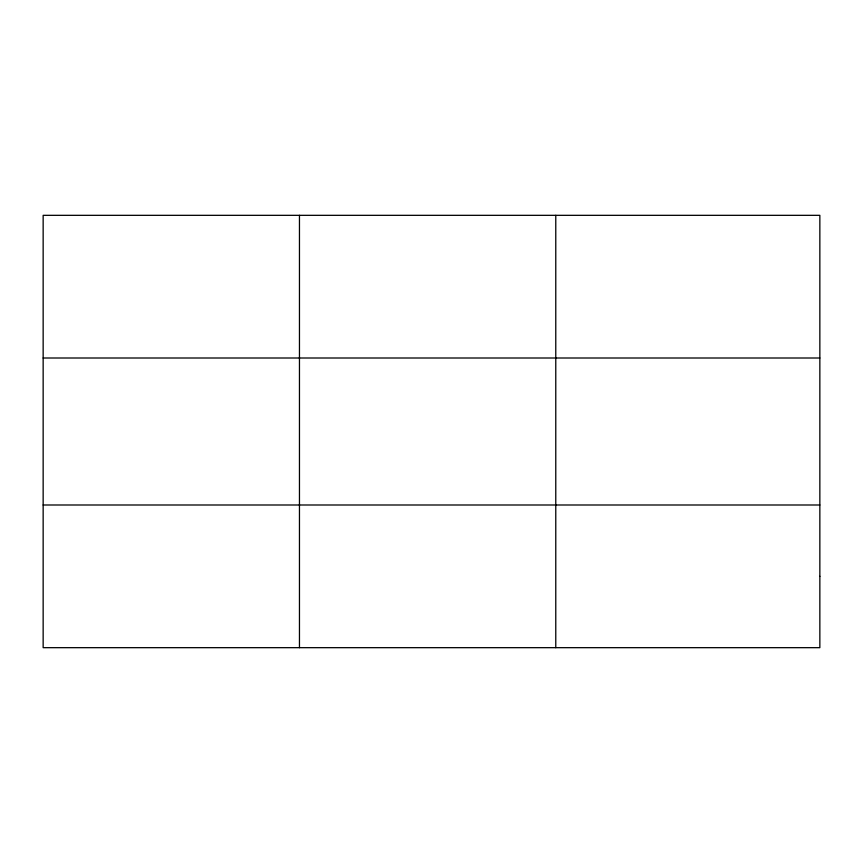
<?xml version="1.0" encoding="UTF-8"?>
<svg xmlns="http://www.w3.org/2000/svg" width="863" height="863" viewBox="0 0 863 863"><rect width="100%" height="100%" fill="white"/><g stroke="black" fill="none" stroke-linecap="round" stroke-linejoin="round"><path stroke-width="1.29" d="M299.461 647.671L299.461 215.329M555.772 647.671L555.772 215.329M43.15 358.005L819.85 358.005M43.15 504.995L819.85 504.995M819.85 576.333L819.85 647.671L43.15 647.671L43.15 215.329L819.85 215.329L819.85 576.333"/></g></svg>
